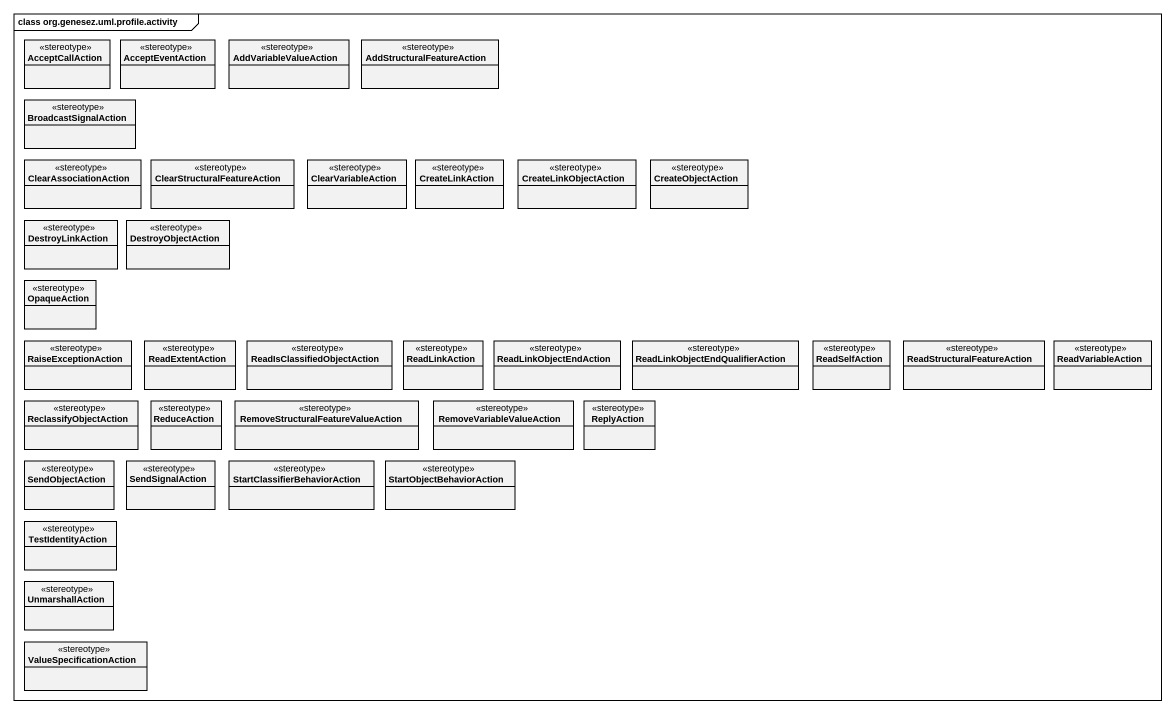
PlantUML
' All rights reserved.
@startuml
mainframe class org.genesez.uml.profile.activity
hide circle
hide empty members
class AcceptCallAction <<stereotype>>
class AcceptEventAction <<stereotype>>
class AddVariableValueAction <<stereotype>>
class AddStructuralFeatureAction <<stereotype>>
class BroadcastSignalAction <<stereotype>>
class ClearAssociationAction <<stereotype>>
class ClearStructuralFeatureAction <<stereotype>>
class ClearVariableAction <<stereotype>>
class CreateLinkAction <<stereotype>>
class CreateLinkObjectAction <<stereotype>>
class CreateObjectAction <<stereotype>>
class DestroyLinkAction <<stereotype>>
class DestroyObjectAction <<stereotype>>
class OpaqueAction <<stereotype>>
class RaiseExceptionAction <<stereotype>>
class ReadExtentAction <<stereotype>>
class ReadIsClassifiedObjectAction <<stereotype>>
class ReadLinkAction <<stereotype>>
class ReadLinkObjectEndAction <<stereotype>>
class "ReadLinkObjectEndQualifierAction" as ReadLinkObjectEndQualifierAc <<stereotype>>
class ReadSelfAction <<stereotype>>
class ReadStructuralFeatureAction <<stereotype>>
class ReadVariableAction <<stereotype>>
class ReclassifyObjectAction <<stereotype>>
class ReduceAction <<stereotype>>
class "RemoveStructuralFeatureValueAction" as RemoveStructuralFeatureValue <<stereotype>>
class RemoveVariableValueAction <<stereotype>>
class ReplyAction <<stereotype>>
class SendObjectAction <<stereotype>>
class SendSignalAction <<stereotype>>
class "StartClassifierBehaviorAction" as StartClassifierBehaviorActio <<stereotype>>
class StartObjectBehaviorAction <<stereotype>>
class TestIdentityAction <<stereotype>>
class UnmarshallAction <<stereotype>>
class ValueSpecificationAction <<stereotype>>
@enduml
